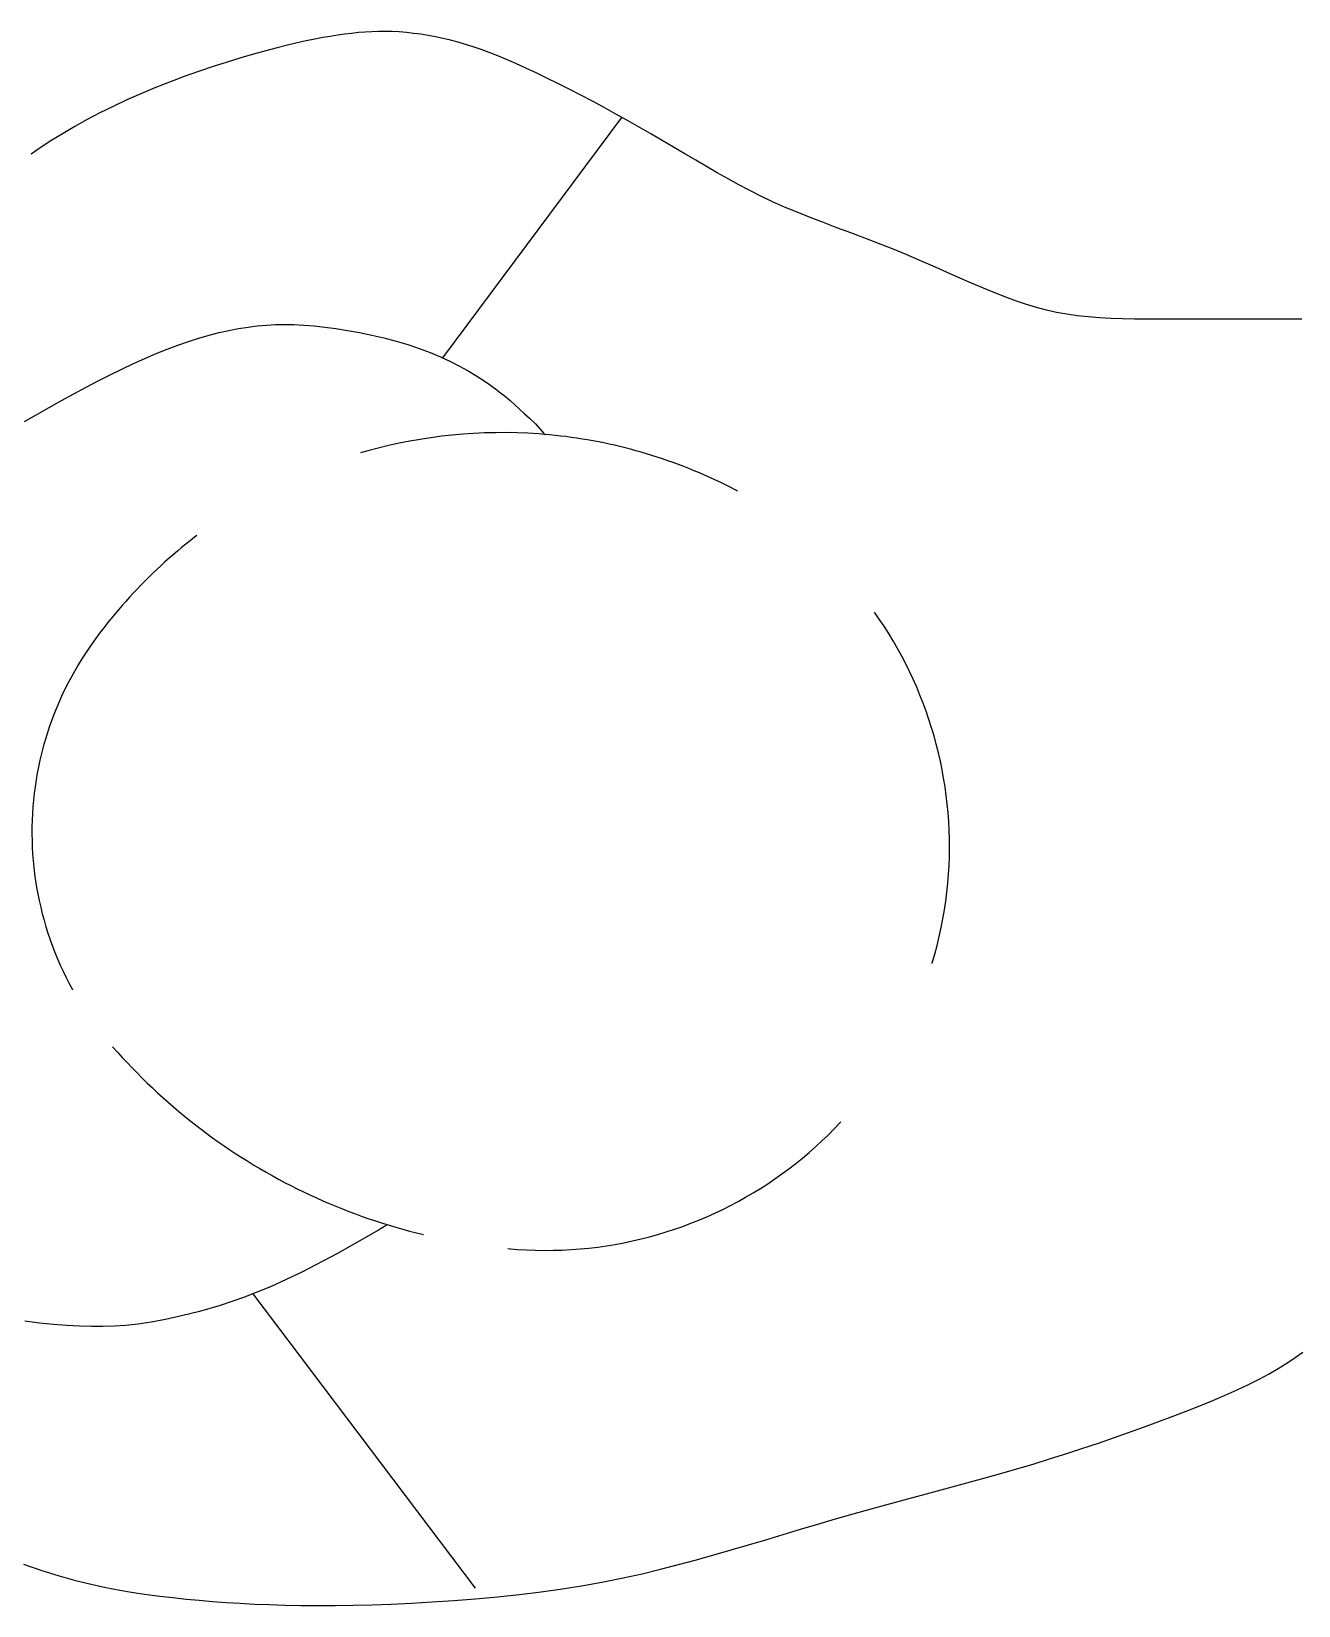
# Model space of a CAD drawing. Header units: millimetres. Extents: x 14385 to 129787, y 107826 to 186798.
# Drawn here: x 44505 to 44934, y 116427 to 116960 of the extents above; entities that cross this region are included whole.
import ezdxf

# ---------------------------------------------------------------- set-up
doc = ezdxf.new("R2010")
doc.units = ezdxf.units.MM
doc.header["$LTSCALE"] = 1000
doc.linetypes.add('HIDDEN2', pattern=[0.1875, 0.125, -0.0625])

msp = doc.modelspace()

# ---------------------------------------------------------------- linework, layer by layer
at = {"color": 59, "linetype": 'HIDDEN2'}
for p, q in [((44598.25, 116956.89), (44595.16, 116956.21)), ((44598.25, 116956.89), (44595.16, 116956.21)), ((44601.09, 116957.48), (44598.25, 116956.89)), ((44601.09, 116957.48), (44598.25, 116956.89)), ((44603.8, 116957.99), (44601.09, 116957.48)), ((44603.8, 116957.99), (44601.09, 116957.48)), ((44606.37, 116958.43), (44603.8, 116957.99)), ((44606.37, 116958.43), (44603.8, 116957.99)), ((44608.85, 116958.82), (44606.37, 116958.43)), ((44608.85, 116958.82), (44606.37, 116958.43)), ((44611.25, 116959.15), (44608.85, 116958.82)), ((44611.25, 116959.15), (44608.85, 116958.82)), ((44613.61, 116959.44), (44611.25, 116959.15)), ((44613.61, 116959.44), (44611.25, 116959.15)), ((44615.92, 116959.68), (44613.61, 116959.44)), ((44615.92, 116959.68), (44613.61, 116959.44)), ((44618.21, 116959.87), (44615.92, 116959.68)), ((44618.21, 116959.87), (44615.92, 116959.68)), ((44620.48, 116960), (44618.21, 116959.87)), ((44620.48, 116960), (44618.21, 116959.87)), ((44622.76, 116960.07), (44620.48, 116960)), ((44622.76, 116960.07), (44620.48, 116960)), ((44625.06, 116960.08), (44622.76, 116960.07)), ((44625.06, 116960.08), (44622.76, 116960.07)), ((44627.39, 116960.02), (44625.06, 116960.08)), ((44627.39, 116960.02), (44625.06, 116960.08)), ((44629.75, 116959.9), (44627.39, 116960.02)), ((44629.75, 116959.9), (44627.39, 116960.02)), ((44632.16, 116959.7), (44629.75, 116959.9)), ((44632.16, 116959.7), (44629.75, 116959.9)), ((44634.61, 116959.44), (44632.16, 116959.7)), ((44634.61, 116959.44), (44632.16, 116959.7)), ((44637.08, 116959.12), (44634.61, 116959.44)), ((44637.08, 116959.12), (44634.61, 116959.44)), ((44639.57, 116958.72), (44637.08, 116959.12)), ((44639.57, 116958.72), (44637.08, 116959.12)), ((44642.08, 116958.26), (44639.57, 116958.72)), ((44642.08, 116958.26), (44639.57, 116958.72)), ((44644.6, 116957.73), (44642.08, 116958.26)), ((44644.6, 116957.73), (44642.08, 116958.26)), ((44647.13, 116957.13), (44644.6, 116957.73)), ((44647.13, 116957.13), (44644.6, 116957.73)), ((44649.66, 116956.46), (44647.13, 116957.13)), ((44649.66, 116956.46), (44647.13, 116957.13)), ((44580.41, 116952.37), (44576.02, 116951.1)), ((44580.41, 116952.37), (44576.02, 116951.1)), ((44584.53, 116953.52), (44580.41, 116952.37)), ((44584.53, 116953.52), (44580.41, 116952.37)), ((44588.35, 116954.54), (44584.53, 116953.52)), ((44588.35, 116954.54), (44584.53, 116953.52)), ((44591.89, 116955.43), (44588.35, 116954.54)), ((44591.89, 116955.43), (44588.35, 116954.54)), ((44595.16, 116956.21), (44591.89, 116955.43)), ((44595.16, 116956.21), (44591.89, 116955.43)), ((44652.21, 116955.72), (44649.66, 116956.46)), ((44652.21, 116955.72), (44649.66, 116956.46)), ((44654.81, 116954.89), (44652.21, 116955.72)), ((44654.81, 116954.89), (44652.21, 116955.72)), ((44657.48, 116953.97), (44654.81, 116954.89)), ((44657.48, 116953.97), (44654.81, 116954.89)), ((44660.24, 116952.95), (44657.48, 116953.97)), ((44660.24, 116952.95), (44657.48, 116953.97)), ((44663.11, 116951.82), (44660.24, 116952.95)), ((44663.11, 116951.82), (44660.24, 116952.95)), ((44666.12, 116950.57), (44663.11, 116951.82)), ((44666.12, 116950.57), (44663.11, 116951.82)), ((44561.78, 116946.53), (44556.84, 116944.79)), ((44561.78, 116946.53), (44556.84, 116944.79)), ((44566.65, 116948.17), (44561.78, 116946.53)), ((44566.65, 116948.17), (44561.78, 116946.53)), ((44571.42, 116949.69), (44566.65, 116948.17)), ((44571.42, 116949.69), (44566.65, 116948.17)), ((44576.02, 116951.1), (44571.42, 116949.69)), ((44576.02, 116951.1), (44571.42, 116949.69)), ((44669.28, 116949.19), (44666.12, 116950.57)), ((44669.28, 116949.19), (44666.12, 116950.57)), ((44672.62, 116947.68), (44669.28, 116949.19)), ((44672.62, 116947.68), (44669.28, 116949.19)), ((44676.11, 116946.05), (44672.62, 116947.68)), ((44676.11, 116946.05), (44672.62, 116947.68)), ((44679.74, 116944.3), (44676.11, 116946.05)), ((44679.74, 116944.3), (44676.11, 116946.05)), ((44546.97, 116941.03), (44542.14, 116938.98)), ((44546.97, 116941.03), (44542.14, 116938.98)), ((44551.88, 116942.95), (44546.97, 116941.03)), ((44551.88, 116942.95), (44546.97, 116941.03)), ((44556.84, 116944.79), (44551.88, 116942.95)), ((44556.84, 116944.79), (44551.88, 116942.95)), ((44683.48, 116942.45), (44679.74, 116944.3)), ((44683.48, 116942.45), (44679.74, 116944.3)), ((44687.32, 116940.51), (44683.48, 116942.45)), ((44687.32, 116940.51), (44683.48, 116942.45)), ((44537.42, 116936.87), (44532.81, 116934.69)), ((44537.42, 116936.87), (44532.81, 116934.69)), ((44542.14, 116938.98), (44537.42, 116936.87)), ((44542.14, 116938.98), (44537.42, 116936.87)), ((44691.22, 116938.5), (44687.32, 116940.51)), ((44691.22, 116938.5), (44687.32, 116940.51)), ((44695.17, 116936.41), (44691.22, 116938.5)), ((44695.17, 116936.41), (44691.22, 116938.5)), ((44699.13, 116934.27), (44695.17, 116936.41)), ((44699.13, 116934.27), (44695.17, 116936.41)), ((44524.02, 116930.19), (44519.85, 116927.87)), ((44524.02, 116930.19), (44519.85, 116927.87)), ((44528.34, 116932.46), (44524.02, 116930.19)), ((44528.34, 116932.46), (44524.02, 116930.19)), ((44532.81, 116934.69), (44528.34, 116932.46)), ((44532.81, 116934.69), (44528.34, 116932.46)), ((44644.52, 116849.42), (44705.13, 116930.95)), ((44644.52, 116849.42), (44705.13, 116930.95)), ((44703.11, 116932.08), (44699.13, 116934.27)), ((44703.11, 116932.08), (44699.13, 116934.27)), ((44707.07, 116929.86), (44703.11, 116932.08)), ((44707.07, 116929.86), (44703.11, 116932.08)), ((44515.86, 116925.54), (44512.06, 116923.2)), ((44515.86, 116925.54), (44512.06, 116923.2)), ((44519.85, 116927.87), (44515.86, 116925.54)), ((44519.85, 116927.87), (44515.86, 116925.54)), ((44711.01, 116927.62), (44707.07, 116929.86)), ((44711.01, 116927.62), (44707.07, 116929.86)), ((44714.93, 116925.36), (44711.01, 116927.62)), ((44714.93, 116925.36), (44711.01, 116927.62)), ((44718.82, 116923.11), (44714.93, 116925.36)), ((44718.82, 116923.11), (44714.93, 116925.36)), ((44508.45, 116920.85), (44505, 116918.5)), ((44508.45, 116920.85), (44505, 116918.5)), ((44512.06, 116923.2), (44508.45, 116920.85)), ((44512.06, 116923.2), (44508.45, 116920.85)), ((44722.66, 116920.87), (44718.82, 116923.11)), ((44722.66, 116920.87), (44718.82, 116923.11)), ((44726.46, 116918.64), (44722.66, 116920.87)), ((44726.46, 116918.64), (44722.66, 116920.87)), ((44730.19, 116916.46), (44726.46, 116918.64)), ((44730.19, 116916.46), (44726.46, 116918.64)), ((44733.86, 116914.32), (44730.19, 116916.46)), ((44733.86, 116914.32), (44730.19, 116916.46)), ((44737.5, 116912.22), (44733.86, 116914.32)), ((44737.5, 116912.22), (44733.86, 116914.32)), ((44741.13, 116910.16), (44737.5, 116912.22)), ((44741.13, 116910.16), (44737.5, 116912.22)), ((44744.79, 116908.16), (44741.13, 116910.16)), ((44744.79, 116908.16), (44741.13, 116910.16)), ((44748.5, 116906.19), (44744.79, 116908.16)), ((44748.5, 116906.19), (44744.79, 116908.16)), ((44752.3, 116904.27), (44748.5, 116906.19)), ((44752.3, 116904.27), (44748.5, 116906.19)), ((44756.22, 116902.4), (44752.3, 116904.27)), ((44756.22, 116902.4), (44752.3, 116904.27)), ((44760.29, 116900.57), (44756.22, 116902.4)), ((44760.29, 116900.57), (44756.22, 116902.4)), ((44764.53, 116898.79), (44760.29, 116900.57)), ((44764.53, 116898.79), (44760.29, 116900.57)), ((44768.92, 116897.04), (44764.53, 116898.79)), ((44768.92, 116897.04), (44764.53, 116898.79)), ((44773.43, 116895.3), (44768.92, 116897.04)), ((44773.43, 116895.3), (44768.92, 116897.04)), ((44778.04, 116893.57), (44773.43, 116895.3)), ((44778.04, 116893.57), (44773.43, 116895.3)), ((44782.72, 116891.82), (44778.04, 116893.57)), ((44782.72, 116891.82), (44778.04, 116893.57)), ((44787.44, 116890.05), (44782.72, 116891.82)), ((44787.44, 116890.05), (44782.72, 116891.82)), ((44792.17, 116888.24), (44787.44, 116890.05)), ((44792.17, 116888.24), (44787.44, 116890.05)), ((44796.88, 116886.38), (44792.17, 116888.24)), ((44796.88, 116886.38), (44792.17, 116888.24)), ((44801.55, 116884.45), (44796.88, 116886.38)), ((44801.55, 116884.45), (44796.88, 116886.38)), ((44806.16, 116882.49), (44801.55, 116884.45)), ((44806.16, 116882.49), (44801.55, 116884.45)), ((44810.69, 116880.51), (44806.16, 116882.49)), ((44810.69, 116880.51), (44806.16, 116882.49)), ((44815.12, 116878.56), (44810.69, 116880.51)), ((44815.12, 116878.56), (44810.69, 116880.51)), ((44819.44, 116876.64), (44815.12, 116878.56)), ((44819.44, 116876.64), (44815.12, 116878.56)), ((44823.63, 116874.8), (44819.44, 116876.64)), ((44823.63, 116874.8), (44819.44, 116876.64)), ((44827.68, 116873.06), (44823.63, 116874.8)), ((44827.68, 116873.06), (44823.63, 116874.8)), ((44831.55, 116871.45), (44827.68, 116873.06)), ((44831.55, 116871.45), (44827.68, 116873.06)), ((44835.26, 116870), (44831.55, 116871.45)), ((44835.26, 116870), (44831.55, 116871.45)), ((44838.83, 116868.69), (44835.26, 116870)), ((44838.83, 116868.69), (44835.26, 116870)), ((44842.29, 116867.54), (44838.83, 116868.69)), ((44842.29, 116867.54), (44838.83, 116868.69)), ((44845.7, 116866.52), (44842.29, 116867.54)), ((44845.7, 116866.52), (44842.29, 116867.54)), ((44849.08, 116865.64), (44845.7, 116866.52)), ((44849.08, 116865.64), (44845.7, 116866.52)), ((44581.64, 116860.3), (44584.74, 116860.58)), ((44581.64, 116860.3), (44584.74, 116860.58)), ((44584.74, 116860.58), (44587.84, 116860.75)), ((44584.74, 116860.58), (44587.84, 116860.75)), ((44587.84, 116860.75), (44590.97, 116860.81)), ((44587.84, 116860.75), (44590.97, 116860.81)), ((44590.97, 116860.81), (44594.17, 116860.75)), ((44590.97, 116860.81), (44594.17, 116860.75)), ((44594.17, 116860.75), (44597.47, 116860.58)), ((44594.17, 116860.75), (44597.47, 116860.58)), ((44597.47, 116860.58), (44600.91, 116860.3)), ((44597.47, 116860.58), (44600.91, 116860.3)), ((44852.48, 116864.89), (44849.08, 116865.64)), ((44852.48, 116864.89), (44849.08, 116865.64)), ((44855.93, 116864.26), (44852.48, 116864.89)), ((44855.93, 116864.26), (44852.48, 116864.89)), ((44859.48, 116863.75), (44855.93, 116864.26)), ((44859.48, 116863.75), (44855.93, 116864.26)), ((44863.16, 116863.36), (44859.48, 116863.75)), ((44863.16, 116863.36), (44859.48, 116863.75)), ((44866.95, 116863.06), (44863.16, 116863.36)), ((44866.95, 116863.06), (44863.16, 116863.36)), ((44870.84, 116862.84), (44866.95, 116863.06)), ((44870.84, 116862.84), (44866.95, 116863.06)), ((44874.8, 116862.7), (44870.84, 116862.84)), ((44874.8, 116862.7), (44870.84, 116862.84)), ((44878.82, 116862.62), (44874.8, 116862.7)), ((44878.82, 116862.62), (44874.8, 116862.7)), ((44882.88, 116862.57), (44878.82, 116862.62)), ((44882.88, 116862.57), (44878.82, 116862.62)), ((44886.95, 116862.55), (44882.88, 116862.57)), ((44886.95, 116862.55), (44882.88, 116862.57)), ((44891.02, 116862.55), (44886.95, 116862.55)), ((44891.02, 116862.55), (44886.95, 116862.55)), ((44895.08, 116862.55), (44891.02, 116862.55)), ((44895.08, 116862.55), (44891.02, 116862.55)), ((44899.14, 116862.55), (44895.08, 116862.55)), ((44899.14, 116862.55), (44895.08, 116862.55)), ((44903.25, 116862.55), (44899.14, 116862.55)), ((44903.25, 116862.55), (44899.14, 116862.55)), ((44907.42, 116862.55), (44903.25, 116862.55)), ((44907.42, 116862.55), (44903.25, 116862.55)), ((44911.7, 116862.55), (44907.42, 116862.55)), ((44911.7, 116862.55), (44907.42, 116862.55)), ((44916.11, 116862.55), (44911.7, 116862.55)), ((44916.11, 116862.55), (44911.7, 116862.55)), ((44920.68, 116862.55), (44916.11, 116862.55)), ((44920.68, 116862.55), (44916.11, 116862.55)), ((44925.45, 116862.55), (44920.68, 116862.55)), ((44925.45, 116862.55), (44920.68, 116862.55)), ((44930.43, 116862.55), (44925.45, 116862.55)), ((44930.43, 116862.55), (44925.45, 116862.55)), ((44935.59, 116862.56), (44930.43, 116862.55)), ((44935.59, 116862.56), (44930.43, 116862.55)), ((44558.33, 116855.06), (44561.86, 116856.18)), ((44558.33, 116855.06), (44561.86, 116856.18)), ((44561.86, 116856.18), (44565.33, 116857.17)), ((44561.86, 116856.18), (44565.33, 116857.17)), ((44565.33, 116857.17), (44568.73, 116858.03)), ((44565.33, 116857.17), (44568.73, 116858.03)), ((44568.73, 116858.03), (44572.06, 116858.77)), ((44568.73, 116858.03), (44572.06, 116858.77)), ((44572.06, 116858.77), (44575.32, 116859.4)), ((44572.06, 116858.77), (44575.32, 116859.4)), ((44575.32, 116859.4), (44578.51, 116859.9)), ((44575.32, 116859.4), (44578.51, 116859.9)), ((44578.51, 116859.9), (44581.64, 116860.3)), ((44578.51, 116859.9), (44581.64, 116860.3)), ((44600.91, 116860.3), (44604.51, 116859.9)), ((44600.91, 116860.3), (44604.51, 116859.9)), ((44604.51, 116859.9), (44608.31, 116859.4)), ((44604.51, 116859.9), (44608.31, 116859.4)), ((44608.31, 116859.4), (44612.26, 116858.77)), ((44608.31, 116859.4), (44612.26, 116858.77)), ((44612.26, 116858.77), (44616.32, 116858.04)), ((44612.26, 116858.77), (44616.32, 116858.04)), ((44616.32, 116858.04), (44620.43, 116857.2)), ((44616.32, 116858.04), (44620.43, 116857.2)), ((44620.43, 116857.2), (44624.57, 116856.24)), ((44620.43, 116857.2), (44624.57, 116856.24)), ((44624.57, 116856.24), (44628.65, 116855.17)), ((44624.57, 116856.24), (44628.65, 116855.17)), ((44543.53, 116849.3), (44547.33, 116850.93)), ((44543.53, 116849.3), (44547.33, 116850.93)), ((44547.33, 116850.93), (44551.06, 116852.44)), ((44547.33, 116850.93), (44551.06, 116852.44)), ((44551.06, 116852.44), (44554.73, 116853.82)), ((44551.06, 116852.44), (44554.73, 116853.82)), ((44554.73, 116853.82), (44558.33, 116855.06)), ((44554.73, 116853.82), (44558.33, 116855.06)), ((44628.65, 116855.17), (44632.66, 116853.98)), ((44628.65, 116855.17), (44632.66, 116853.98)), ((44632.66, 116853.98), (44636.54, 116852.68)), ((44632.66, 116853.98), (44636.54, 116852.68)), ((44636.54, 116852.68), (44640.24, 116851.28)), ((44636.54, 116852.68), (44640.24, 116851.28)), ((44640.24, 116851.28), (44643.75, 116849.78)), ((44640.24, 116851.28), (44643.75, 116849.78)), ((44531.77, 116843.71), (44535.75, 116845.67)), ((44531.77, 116843.71), (44535.75, 116845.67)), ((44535.75, 116845.67), (44539.67, 116847.54)), ((44535.75, 116845.67), (44539.67, 116847.54)), ((44539.67, 116847.54), (44543.53, 116849.3)), ((44539.67, 116847.54), (44543.53, 116849.3)), ((44643.75, 116849.78), (44647.06, 116848.23)), ((44643.75, 116849.78), (44647.06, 116848.23)), ((44647.06, 116848.23), (44650.17, 116846.64)), ((44647.06, 116848.23), (44650.17, 116846.64)), ((44650.17, 116846.64), (44653.06, 116845.03)), ((44650.17, 116846.64), (44653.06, 116845.03)), ((44653.06, 116845.03), (44655.73, 116843.45)), ((44653.06, 116845.03), (44655.73, 116843.45)), ((44519.53, 116837.28), (44523.65, 116839.5)), ((44519.53, 116837.28), (44523.65, 116839.5)), ((44523.65, 116839.5), (44527.74, 116841.65)), ((44523.65, 116839.5), (44527.74, 116841.65)), ((44527.74, 116841.65), (44531.77, 116843.71)), ((44527.74, 116841.65), (44531.77, 116843.71)), ((44655.73, 116843.45), (44658.17, 116841.89)), ((44655.73, 116843.45), (44658.17, 116841.89)), ((44658.17, 116841.89), (44660.37, 116840.41)), ((44658.17, 116841.89), (44660.37, 116840.41)), ((44660.37, 116840.41), (44662.33, 116839)), ((44660.37, 116840.41), (44662.33, 116839)), ((44511.15, 116832.65), (44515.35, 116834.99)), ((44511.15, 116832.65), (44515.35, 116834.99)), ((44515.35, 116834.99), (44519.53, 116837.28)), ((44515.35, 116834.99), (44519.53, 116837.28)), ((44662.33, 116839), (44664.1, 116837.66)), ((44662.33, 116839), (44664.1, 116837.66)), ((44664.1, 116837.66), (44665.74, 116836.34)), ((44664.1, 116837.66), (44665.74, 116836.34)), ((44665.74, 116836.34), (44667.29, 116835.01)), ((44665.74, 116836.34), (44667.29, 116835.01)), ((44667.29, 116835.01), (44668.82, 116833.64)), ((44667.29, 116835.01), (44668.82, 116833.64)), ((44502.73, 116827.87), (44506.94, 116830.27)), ((44502.73, 116827.87), (44506.94, 116830.27)), ((44506.94, 116830.27), (44511.15, 116832.65)), ((44506.94, 116830.27), (44511.15, 116832.65)), ((44668.82, 116833.64), (44670.39, 116832.2)), ((44668.82, 116833.64), (44670.39, 116832.2)), ((44670.39, 116832.2), (44672.05, 116830.66)), ((44670.39, 116832.2), (44672.05, 116830.66)), ((44672.05, 116830.66), (44673.85, 116828.98)), ((44672.05, 116830.66), (44673.85, 116828.98)), ((44673.85, 116828.98), (44675.87, 116827.06)), ((44673.85, 116828.98), (44675.87, 116827.06)), ((44675.87, 116827.06), (44678.18, 116824.55)), ((44675.87, 116827.06), (44678.18, 116824.55)), ((44678.18, 116824.55), (44678.98, 116823.5)), ((44678.18, 116824.55), (44678.98, 116823.5)), ((44622.69, 116553.83), (44608.84, 116545.88)), ((44622.69, 116553.83), (44608.84, 116545.88)), ((44625.68, 116555.69), (44622.69, 116553.83)), ((44625.68, 116555.69), (44622.69, 116553.83)), ((44608.84, 116545.88), (44596.72, 116539.58)), ((44608.84, 116545.88), (44596.72, 116539.58)), ((44596.72, 116539.58), (44586.17, 116534.69)), ((44596.72, 116539.58), (44586.17, 116534.69)), ((44577, 116531), (44569.04, 116528.26)), ((44577, 116531), (44569.04, 116528.26)), ((44586.17, 116534.69), (44577, 116531)), ((44586.17, 116534.69), (44577, 116531)), ((44580.16, 116532.27), (44658.07, 116429.17)), ((44580.16, 116532.27), (44658.07, 116429.17)), ((44556, 116524.78), (44550.58, 116523.61)), ((44556, 116524.78), (44550.58, 116523.61)), ((44562.09, 116526.27), (44556, 116524.78)), ((44562.09, 116526.27), (44556, 116524.78)), ((44569.04, 116528.26), (44562.09, 116526.27)), ((44569.04, 116528.26), (44562.09, 116526.27)), ((44507.89, 116522.34), (44502.94, 116522.97)), ((44507.89, 116522.34), (44502.94, 116522.97)), ((44512.64, 116521.86), (44507.89, 116522.34)), ((44512.64, 116521.86), (44507.89, 116522.34)), ((44517.17, 116521.52), (44512.64, 116521.86)), ((44517.17, 116521.52), (44512.64, 116521.86)), ((44521.45, 116521.29), (44517.17, 116521.52)), ((44521.45, 116521.29), (44517.17, 116521.52)), ((44525.49, 116521.16), (44521.45, 116521.29)), ((44525.49, 116521.16), (44521.45, 116521.29)), ((44529.37, 116521.14), (44525.49, 116521.16)), ((44529.37, 116521.14), (44525.49, 116521.16)), ((44533.22, 116521.26), (44529.37, 116521.14)), ((44533.22, 116521.26), (44529.37, 116521.14)), ((44537.15, 116521.54), (44533.22, 116521.26)), ((44537.15, 116521.54), (44533.22, 116521.26)), ((44541.27, 116522.01), (44537.15, 116521.54)), ((44541.27, 116522.01), (44537.15, 116521.54)), ((44545.71, 116522.69), (44541.27, 116522.01)), ((44545.71, 116522.69), (44541.27, 116522.01)), ((44550.58, 116523.61), (44545.71, 116522.69)), ((44550.58, 116523.61), (44545.71, 116522.69)), ((44927.57, 116506.98), (44930.51, 116508.8)), ((44927.57, 116506.98), (44930.51, 116508.8)), ((44930.51, 116508.8), (44933.26, 116510.64)), ((44930.51, 116508.8), (44933.26, 116510.64)), ((44933.26, 116510.64), (44935.86, 116512.49)), ((44933.26, 116510.64), (44935.86, 116512.49)), ((44917.53, 116501.56), (44921.08, 116503.36)), ((44917.53, 116501.56), (44921.08, 116503.36)), ((44921.08, 116503.36), (44924.44, 116505.17)), ((44921.08, 116503.36), (44924.44, 116505.17)), ((44924.44, 116505.17), (44927.57, 116506.98)), ((44924.44, 116505.17), (44927.57, 116506.98)), ((44905.39, 116496.14), (44909.63, 116497.95)), ((44905.39, 116496.14), (44909.63, 116497.95)), ((44909.63, 116497.95), (44913.68, 116499.75)), ((44909.63, 116497.95), (44913.68, 116499.75)), ((44913.68, 116499.75), (44917.53, 116501.56)), ((44913.68, 116499.75), (44917.53, 116501.56)), ((44891.64, 116490.73), (44896.36, 116492.53)), ((44891.64, 116490.73), (44896.36, 116492.53)), ((44896.36, 116492.53), (44900.95, 116494.34)), ((44896.36, 116492.53), (44900.95, 116494.34)), ((44900.95, 116494.34), (44905.39, 116496.14)), ((44900.95, 116494.34), (44905.39, 116496.14)), ((44881.87, 116487.12), (44886.8, 116488.92)), ((44881.87, 116487.12), (44886.8, 116488.92)), ((44886.8, 116488.92), (44891.64, 116490.73)), ((44886.8, 116488.92), (44891.64, 116490.73)), ((44866.62, 116481.71), (44871.79, 116483.51)), ((44866.62, 116481.71), (44871.79, 116483.51)), ((44871.79, 116483.51), (44876.87, 116485.31)), ((44871.79, 116483.51), (44876.87, 116485.31)), ((44876.87, 116485.31), (44881.87, 116487.12)), ((44876.87, 116485.31), (44881.87, 116487.12)), ((44850.45, 116476.41), (44855.96, 116478.15)), ((44850.45, 116476.41), (44855.96, 116478.15)), ((44855.96, 116478.15), (44861.35, 116479.93)), ((44855.96, 116478.15), (44861.35, 116479.93)), ((44861.35, 116479.93), (44866.62, 116481.71)), ((44861.35, 116479.93), (44866.62, 116481.71)), ((44827.01, 116469.52), (44833.07, 116471.21)), ((44827.01, 116469.52), (44833.07, 116471.21)), ((44833.07, 116471.21), (44839.02, 116472.92)), ((44833.07, 116471.21), (44839.02, 116472.92)), ((44839.02, 116472.92), (44844.81, 116474.64)), ((44839.02, 116472.92), (44844.81, 116474.64)), ((44844.81, 116474.64), (44850.45, 116476.41)), ((44844.81, 116474.64), (44850.45, 116476.41)), ((44808.35, 116464.51), (44814.61, 116466.18)), ((44808.35, 116464.51), (44814.61, 116466.18)), ((44814.61, 116466.18), (44820.84, 116467.85)), ((44814.61, 116466.18), (44820.84, 116467.85)), ((44820.84, 116467.85), (44827.01, 116469.52)), ((44820.84, 116467.85), (44827.01, 116469.52)), ((44789.66, 116459.44), (44795.84, 116461.14)), ((44789.66, 116459.44), (44795.84, 116461.14)), ((44795.84, 116461.14), (44802.08, 116462.83)), ((44795.84, 116461.14), (44802.08, 116462.83)), ((44802.08, 116462.83), (44808.35, 116464.51)), ((44802.08, 116462.83), (44808.35, 116464.51)), ((44771.58, 116454.22), (44777.54, 116455.97)), ((44771.58, 116454.22), (44777.54, 116455.97)), ((44777.54, 116455.97), (44783.56, 116457.71)), ((44777.54, 116455.97), (44783.56, 116457.71)), ((44783.56, 116457.71), (44789.66, 116459.44)), ((44783.56, 116457.71), (44789.66, 116459.44)), ((44753.94, 116448.95), (44759.8, 116450.7)), ((44753.94, 116448.95), (44759.8, 116450.7)), ((44759.8, 116450.7), (44765.67, 116452.46)), ((44759.8, 116450.7), (44765.67, 116452.46)), ((44765.67, 116452.46), (44771.58, 116454.22)), ((44765.67, 116452.46), (44771.58, 116454.22)), ((44736.34, 116443.78), (44742.23, 116445.48)), ((44736.34, 116443.78), (44742.23, 116445.48)), ((44742.23, 116445.48), (44748.09, 116447.21)), ((44742.23, 116445.48), (44748.09, 116447.21)), ((44748.09, 116447.21), (44753.94, 116448.95)), ((44748.09, 116447.21), (44753.94, 116448.95)), ((44502.46, 116440.64), (44508.69, 116438.5)), ((44502.46, 116440.64), (44508.69, 116438.5)), ((44718.27, 116438.92), (44724.39, 116440.49)), ((44718.27, 116438.92), (44724.39, 116440.49)), ((44724.39, 116440.49), (44730.41, 116442.11)), ((44724.39, 116440.49), (44730.41, 116442.11)), ((44730.41, 116442.11), (44736.34, 116443.78)), ((44730.41, 116442.11), (44736.34, 116443.78)), ((44508.69, 116438.5), (44514.55, 116436.67)), ((44508.69, 116438.5), (44514.55, 116436.67)), ((44514.55, 116436.67), (44520.08, 116435.12)), ((44514.55, 116436.67), (44520.08, 116435.12)), ((44520.08, 116435.12), (44525.31, 116433.82)), ((44520.08, 116435.12), (44525.31, 116433.82)), ((44692.15, 116433.45), (44698.98, 116434.68)), ((44692.15, 116433.45), (44698.98, 116434.68)), ((44698.98, 116434.68), (44705.6, 116436)), ((44698.98, 116434.68), (44705.6, 116436)), ((44705.6, 116436), (44712.02, 116437.42)), ((44705.6, 116436), (44712.02, 116437.42)), ((44712.02, 116437.42), (44718.27, 116438.92)), ((44712.02, 116437.42), (44718.27, 116438.92)), ((44525.31, 116433.82), (44530.3, 116432.73)), ((44525.31, 116433.82), (44530.3, 116432.73)), ((44530.3, 116432.73), (44535.08, 116431.82)), ((44530.3, 116432.73), (44535.08, 116431.82)), ((44535.08, 116431.82), (44539.7, 116431.06)), ((44535.08, 116431.82), (44539.7, 116431.06)), ((44539.7, 116431.06), (44544.21, 116430.41)), ((44539.7, 116431.06), (44544.21, 116430.41)), ((44544.21, 116430.41), (44548.66, 116429.84)), ((44544.21, 116430.41), (44548.66, 116429.84)), ((44548.66, 116429.84), (44553.07, 116429.32)), ((44548.66, 116429.84), (44553.07, 116429.32)), ((44553.07, 116429.32), (44557.5, 116428.84)), ((44553.07, 116429.32), (44557.5, 116428.84)), ((44557.5, 116428.84), (44561.96, 116428.42)), ((44557.5, 116428.84), (44561.96, 116428.42)), ((44648.2, 116428.34), (44655.58, 116428.93)), ((44648.2, 116428.34), (44655.58, 116428.93)), ((44655.58, 116428.93), (44663.02, 116429.63)), ((44655.58, 116428.93), (44663.02, 116429.63)), ((44663.02, 116429.63), (44670.46, 116430.42)), ((44663.02, 116429.63), (44670.46, 116430.42)), ((44670.46, 116430.42), (44677.83, 116431.32)), ((44670.46, 116430.42), (44677.83, 116431.32)), ((44677.83, 116431.32), (44685.09, 116432.33)), ((44677.83, 116431.32), (44685.09, 116432.33)), ((44685.09, 116432.33), (44692.15, 116433.45)), ((44685.09, 116432.33), (44692.15, 116433.45)), ((44561.96, 116428.42), (44566.47, 116428.03)), ((44561.96, 116428.42), (44566.47, 116428.03)), ((44566.47, 116428.03), (44571.08, 116427.69)), ((44566.47, 116428.03), (44571.08, 116427.69)), ((44571.08, 116427.69), (44575.81, 116427.4)), ((44571.08, 116427.69), (44575.81, 116427.4)), ((44575.81, 116427.4), (44580.68, 116427.15)), ((44575.81, 116427.4), (44580.68, 116427.15)), ((44580.68, 116427.15), (44585.73, 116426.95)), ((44580.68, 116427.15), (44585.73, 116426.95)), ((44585.73, 116426.95), (44590.98, 116426.79)), ((44585.73, 116426.95), (44590.98, 116426.79)), ((44590.98, 116426.79), (44596.44, 116426.69)), ((44590.98, 116426.79), (44596.44, 116426.69)), ((44596.44, 116426.69), (44602.11, 116426.64)), ((44596.44, 116426.69), (44602.11, 116426.64)), ((44602.11, 116426.64), (44608, 116426.65)), ((44602.11, 116426.64), (44608, 116426.65)), ((44608, 116426.65), (44614.12, 116426.73)), ((44608, 116426.65), (44614.12, 116426.73)), ((44614.12, 116426.73), (44620.47, 116426.88)), ((44614.12, 116426.73), (44620.47, 116426.88)), ((44620.47, 116426.88), (44627.06, 116427.12)), ((44620.47, 116426.88), (44627.06, 116427.12)), ((44627.06, 116427.12), (44633.89, 116427.43)), ((44627.06, 116427.12), (44633.89, 116427.43)), ((44633.89, 116427.43), (44640.95, 116427.84)), ((44633.89, 116427.43), (44640.95, 116427.84)), ((44640.95, 116427.84), (44648.2, 116428.34)), ((44640.95, 116427.84), (44648.2, 116428.34))]:
    msp.add_line(p, q, dxfattribs=at)
for centre, radius, start, end in [((44664.6, 116653.32), 170.79, 64.3786, 144.0916), ((44664.6, 116653.32), 170.79, 64.3786, 144.0916), ((44679.26, 116683.88), 136.89, 264.681, 64.3786), ((44679.26, 116683.88), 136.89, 264.681, 64.3786), ((44615.69, 116688.73), 110.4, 144.0916, 221.202), ((44615.69, 116688.73), 110.4, 144.0916, 221.202), ((44685.39, 116749.76), 203.04, 221.202, 264.681), ((44685.39, 116749.76), 203.04, 221.202, 264.681)]:
    msp.add_arc(centre, radius, start, end, dxfattribs=at)

doc.saveas('drawing.dxf')
